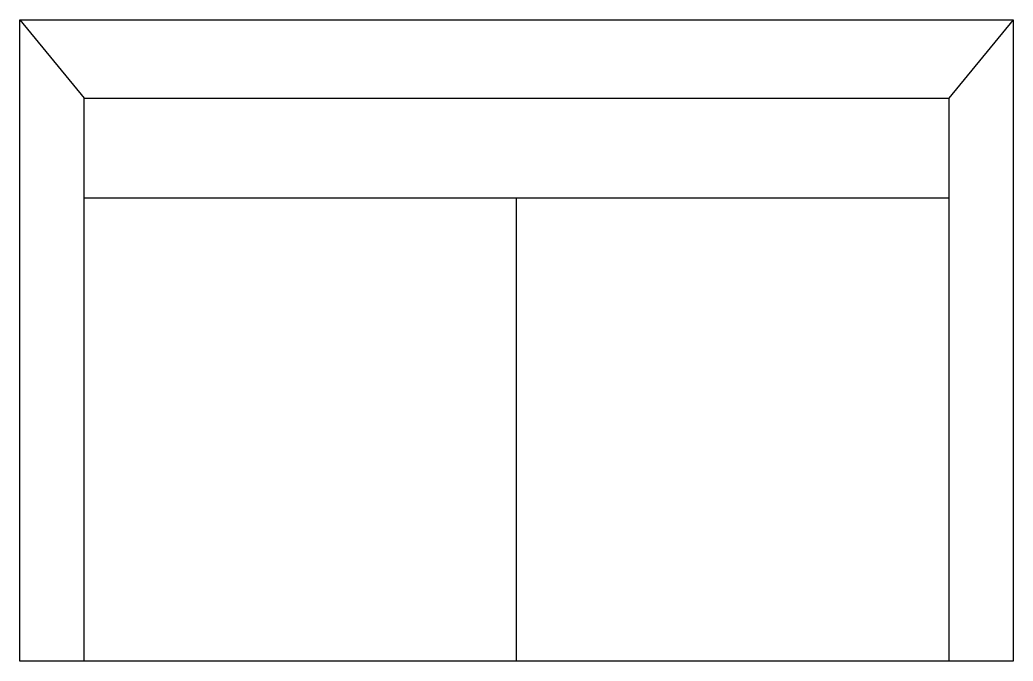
# Model space of a CAD drawing. Extents: x -0.7 to 0.7, y 0 to 0.9.
import ezdxf

# ---------------------------------------------------------------- set-up
doc = ezdxf.new("R2010")
doc.units = 0
doc.header["$LTSCALE"] = 0.5
doc.header["$MEASUREMENT"] = 0
doc.layers.get('0').update_dxf_attribs({"linetype": 'CONTINUOUS'})

msp = doc.modelspace()

# ---------------------------------------------------------------- linework, layer by layer
for points in [[(-0.69666, 0.9), (-0.60666, 0.79)], [(0.69666, 0.9), (0.60666, 0.79)], [(-0.60666, 0), (-0.60666, 0.65), (-0.60666, 0.79), (0.60666, 0.79), (0.60666, 0)], [(-0.60666, 0.65), (0.60666, 0.65)], [(0, 0), (0, 0.65)]]:
    msp.add_lwpolyline(points)
msp.add_lwpolyline([(0.69666, 0), (-0.69666, 0), (-0.69666, 0.9), (0.69666, 0.9)], close=True)

doc.saveas('drawing.dxf')
